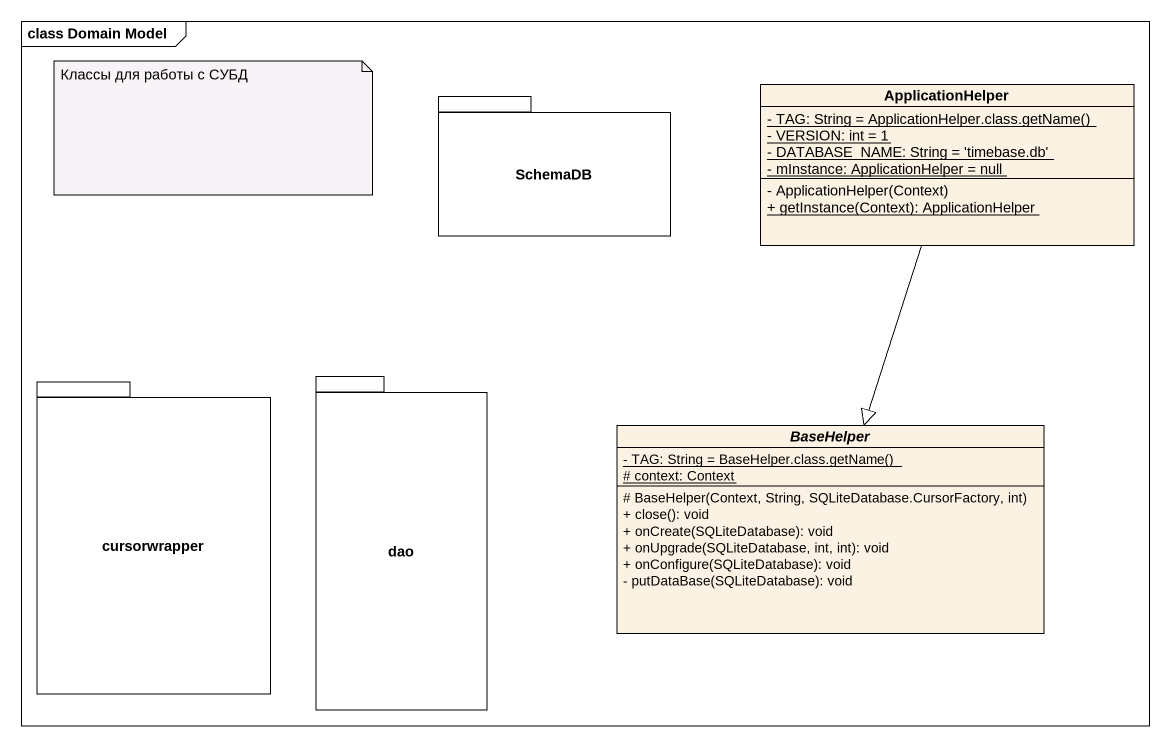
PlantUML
@startuml
mainframe class Domain Model
hide circle
hide empty members
skinparam classAttributeIconSize 0
package SchemaDB {
}
class ApplicationHelper {
  {static} {field} - TAG: String = ApplicationHelper.class.getName()
  {static} - VERSION: int = 1
  {static} - DATABASE_NAME: String = 'timebase.db'
  {static} - mInstance: ApplicationHelper = null
  - ApplicationHelper(Context)
  {static} + getInstance(Context): ApplicationHelper
}
package dao {
}
package cursorwrapper {
}
abstract class BaseHelper {
  {static} {field} - TAG: String = BaseHelper.class.getName()
  {static} # context: Context
  # BaseHelper(Context, String, SQLiteDatabase.CursorFactory, int)
  + close(): void
  + onCreate(SQLiteDatabase): void
  + onUpgrade(SQLiteDatabase, int, int): void
  + onConfigure(SQLiteDatabase): void
  - putDataBase(SQLiteDatabase): void
}
ApplicationHelper --|> BaseHelper
note as N1
  Классы для работы с СУБД
end note
@enduml
